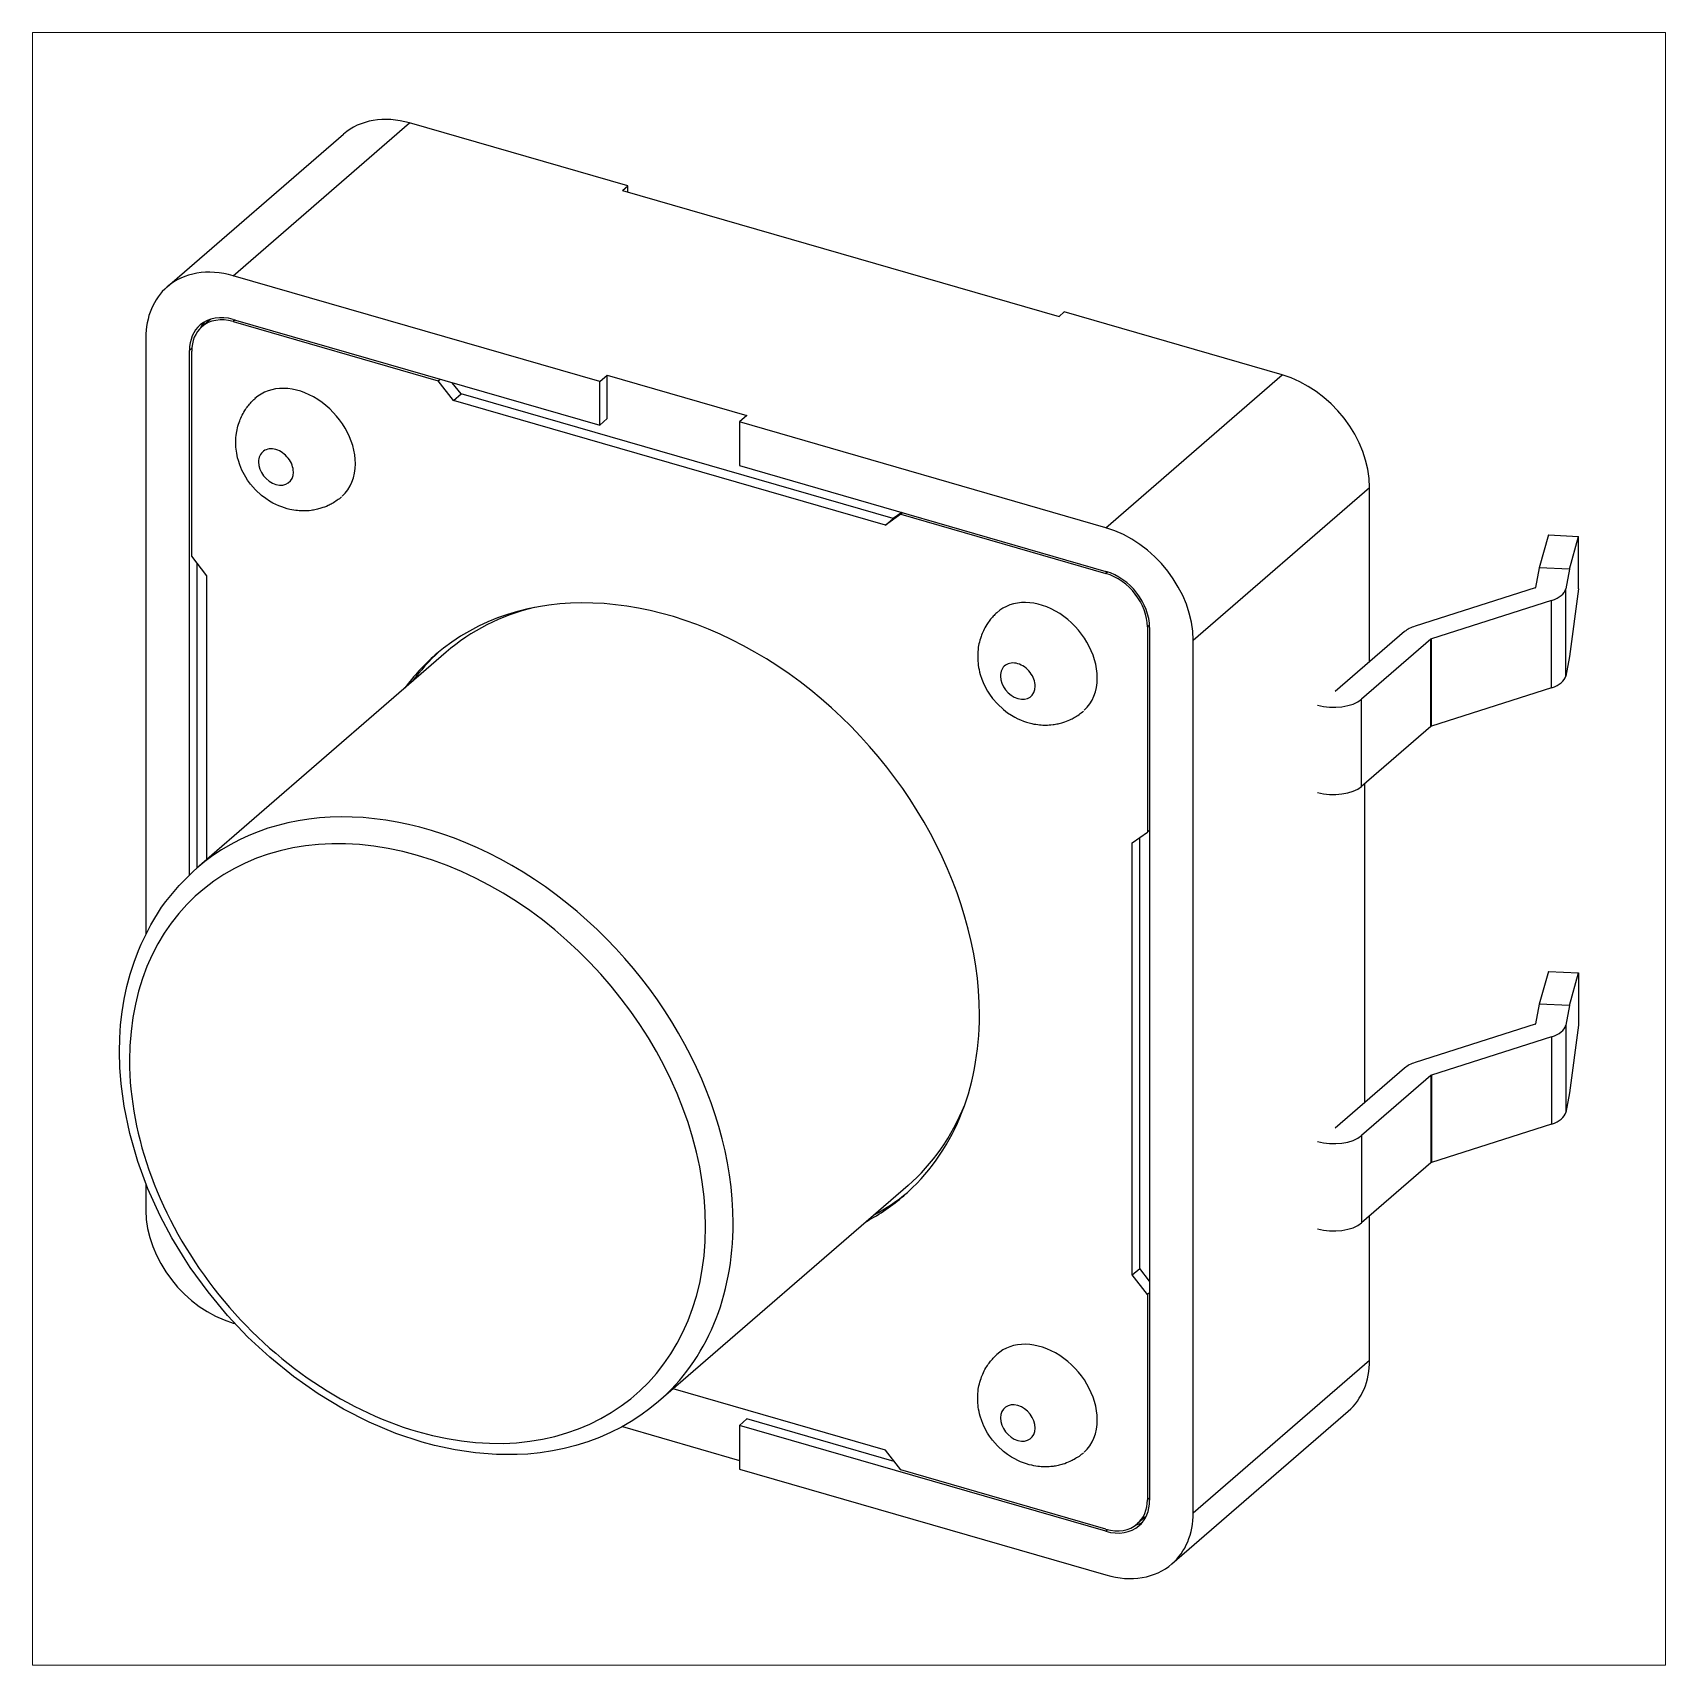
# Paper-space layout 'Layout1' of a CAD drawing. Header units: millimetres. Extents: x 0 to 16.2, y 0 to 16.2.
# The model-space entities are those that its viewports show. They can reach past a viewport. Long polylines and large blocks are cut down to what shows.
import ezdxf

# ---------------------------------------------------------------- set-up
doc = ezdxf.new("R2010")
doc.units = ezdxf.units.MM
doc.layers.add('MAIN-1', color=7, linetype='Continuous')

msp = doc.modelspace()

# ---------------------------------------------------------------- linework, layer by layer
at = {"layer": 'MAIN-1', "color": 18, "linetype": 'Continuous', "lineweight": 25, "true_color": 0x000000}
for points in [[(1.989, 13.789), (3.739, 15.305)], [(5.904, 14.68), (3.739, 15.305)], [(1.335, 13.679), (3.085, 15.195)], [(5.854, 14.636), (5.904, 14.68)], [(5.854, 14.636), (10.184, 13.386)], [(5.904, 14.622), (5.904, 14.68)], [(5.626, 12.739), (1.989, 13.789)], [(1.753, 13.347), (1.678, 13.282)], [(1.989, 13.356), (5.626, 12.306)], [(2.008, 13.351), (1.989, 13.334)], [(1.989, 13.334), (4.024, 12.747)], [(10.184, 13.386), (10.234, 13.43)], [(12.399, 12.805), (10.234, 13.43)], [(1.123, 13.173), (1.123, 7.256)], [(1.579, 13.068), (1.556, 13.048)], [(1.556, 7.844), (1.556, 13.048)], [(1.578, 11.007), (1.578, 13.042)], [(5.626, 12.739), (5.701, 12.804)], [(5.701, 12.804), (7.087, 12.404)], [(5.701, 12.371), (5.701, 12.804)], [(10.649, 11.289), (12.399, 12.805)], [(4.024, 12.747), (4.043, 12.763)], [(4.176, 12.552), (4.024, 12.747)], [(4.251, 12.617), (4.164, 12.728)], [(5.626, 12.306), (5.626, 12.739)], [(2.12, 12.474), (2.128, 12.485)], [(2.128, 12.485), (2.136, 12.496)], [(2.136, 12.496), (2.144, 12.506)], [(2.144, 12.506), (2.152, 12.516)], [(2.152, 12.516), (2.16, 12.525)], [(2.16, 12.525), (2.169, 12.535)], [(2.169, 12.535), (2.177, 12.544)], [(2.177, 12.544), (2.186, 12.552)], [(2.186, 12.552), (2.195, 12.561)], [(2.195, 12.561), (2.204, 12.569)], [(2.204, 12.569), (2.213, 12.577)], [(4.176, 12.552), (4.251, 12.617)], [(8.463, 11.314), (4.176, 12.552)], [(8.538, 11.379), (4.251, 12.617)], [(2.037, 12.298), (2.043, 12.316)], [(2.043, 12.316), (2.048, 12.333)], [(2.048, 12.333), (2.054, 12.348)], [(2.054, 12.348), (2.06, 12.363)], [(2.06, 12.363), (2.066, 12.377)], [(2.066, 12.377), (2.072, 12.391)], [(2.072, 12.391), (2.08, 12.407)], [(2.08, 12.407), (2.088, 12.422)], [(2.088, 12.422), (2.096, 12.437)], [(2.096, 12.437), (2.105, 12.452)], [(2.105, 12.452), (2.113, 12.463)], [(2.113, 12.463), (2.12, 12.474)], [(5.626, 12.306), (5.701, 12.371)], [(7.087, 12.404), (7.012, 12.339)], [(7.012, 12.339), (7.012, 11.906)], [(10.649, 11.289), (7.012, 12.339)], [(2.016, 12.16), (2.017, 12.183)], [(2.016, 12.136), (2.016, 12.16)], [(2.017, 12.183), (2.019, 12.205)], [(2.019, 12.205), (2.022, 12.227)], [(2.022, 12.227), (2.025, 12.244)], [(2.025, 12.244), (2.028, 12.26)], [(2.028, 12.26), (2.032, 12.279)], [(2.032, 12.279), (2.037, 12.298)], [(2.016, 12.113), (2.016, 12.136)], [(2.017, 12.088), (2.016, 12.113)], [(2.019, 12.069), (2.017, 12.088)], [(2.021, 12.049), (2.019, 12.069)], [(2.025, 12.028), (2.021, 12.049)], [(2.029, 12.006), (2.025, 12.028)], [(2.034, 11.982), (2.029, 12.006)], [(2.041, 11.957), (2.034, 11.982)], [(2.056, 11.912), (2.041, 11.957)], [(2.077, 11.86), (2.056, 11.912)], [(2.114, 11.791), (2.077, 11.86)], [(7.012, 11.906), (10.649, 10.856)], [(2.133, 11.761), (2.114, 11.791)], [(2.163, 11.72), (2.133, 11.761)], [(2.211, 11.665), (2.163, 11.72)], [(2.272, 11.609), (2.211, 11.665)], [(11.515, 10.173), (13.265, 11.689)], [(13.265, 9.957), (13.265, 11.689)], [(2.313, 11.578), (2.272, 11.609)], [(2.351, 11.553), (2.313, 11.578)], [(2.384, 11.534), (2.351, 11.553)], [(2.413, 11.519), (2.384, 11.534)], [(2.441, 11.507), (2.413, 11.519)], [(2.471, 11.495), (2.441, 11.507)], [(2.931, 11.509), (2.914, 11.501)], [(2.942, 11.514), (2.931, 11.509)], [(2.952, 11.519), (2.942, 11.514)], [(2.962, 11.524), (2.952, 11.519)], [(2.972, 11.53), (2.962, 11.524)], [(2.985, 11.537), (2.972, 11.53)], [(2.997, 11.545), (2.985, 11.537)], [(3.009, 11.552), (2.997, 11.545)], [(3.021, 11.561), (3.009, 11.552)], [(3.032, 11.569), (3.021, 11.561)], [(3.043, 11.577), (3.032, 11.569)], [(3.054, 11.586), (3.043, 11.577)], [(3.064, 11.595), (3.054, 11.586)], [(2.5, 11.485), (2.471, 11.495)], [(2.526, 11.477), (2.5, 11.485)], [(2.552, 11.471), (2.526, 11.477)], [(2.573, 11.466), (2.552, 11.471)], [(2.593, 11.463), (2.573, 11.466)], [(2.611, 11.461), (2.593, 11.463)], [(2.628, 11.459), (2.611, 11.461)], [(2.645, 11.457), (2.628, 11.459)], [(2.661, 11.456), (2.645, 11.457)], [(2.678, 11.456), (2.661, 11.456)], [(2.693, 11.456), (2.678, 11.456)], [(2.709, 11.456), (2.693, 11.456)], [(2.724, 11.457), (2.709, 11.456)], [(2.743, 11.458), (2.724, 11.457)], [(2.762, 11.461), (2.743, 11.458)], [(2.775, 11.462), (2.762, 11.461)], [(2.788, 11.464), (2.775, 11.462)], [(2.801, 11.467), (2.788, 11.464)], [(2.813, 11.469), (2.801, 11.467)], [(2.825, 11.472), (2.813, 11.469)], [(2.837, 11.475), (2.825, 11.472)], [(2.848, 11.478), (2.837, 11.475)], [(2.86, 11.482), (2.848, 11.478)], [(2.878, 11.488), (2.86, 11.482)], [(2.897, 11.494), (2.878, 11.488)], [(2.914, 11.501), (2.897, 11.494)], [(8.614, 11.422), (8.463, 11.314)], [(8.463, 11.314), (8.538, 11.379)], [(8.624, 11.441), (8.538, 11.379)], [(8.633, 11.438), (8.614, 11.422)], [(8.614, 11.422), (10.649, 10.834)], [(15.039, 11.217), (14.948, 10.892)], [(15.039, 11.217), (15.338, 11.203)], [(15.247, 10.878), (15.338, 11.203)], [(15.338, 10.683), (15.338, 11.203)], [(1.729, 10.811), (1.578, 11.007)], [(1.631, 7.913), (1.631, 10.938)], [(14.948, 10.892), (14.912, 10.696)], [(15.247, 10.878), (14.948, 10.892)], [(15.247, 10.878), (15.211, 10.682)], [(1.729, 7.998), (1.729, 10.811)], [(10.668, 10.85), (10.649, 10.834)], [(14.909, 10.692), (13.718, 10.312)], [(15.07, 10.566), (13.879, 10.186)], [(15.07, 9.7), (15.07, 10.566)], [(15.211, 9.816), (15.211, 10.682)], [(15.338, 10.683), (15.247, 10.012)], [(9.497, 10.371), (9.489, 10.36)], [(9.505, 10.381), (9.497, 10.371)], [(9.513, 10.391), (9.505, 10.381)], [(9.522, 10.4), (9.513, 10.391)], [(9.53, 10.41), (9.522, 10.4)], [(9.539, 10.419), (9.53, 10.41)], [(9.547, 10.427), (9.539, 10.419)], [(9.556, 10.436), (9.547, 10.427)], [(9.565, 10.444), (9.556, 10.436)], [(9.574, 10.452), (9.565, 10.444)], [(9.41, 10.208), (9.404, 10.191)], [(9.415, 10.223), (9.41, 10.208)], [(9.421, 10.238), (9.415, 10.223)], [(9.427, 10.252), (9.421, 10.238)], [(9.433, 10.266), (9.427, 10.252)], [(9.441, 10.282), (9.433, 10.266)], [(9.449, 10.297), (9.441, 10.282)], [(9.458, 10.312), (9.449, 10.297)], [(9.466, 10.327), (9.458, 10.312)], [(9.474, 10.338), (9.466, 10.327)], [(9.481, 10.349), (9.474, 10.338)], [(9.489, 10.36), (9.481, 10.349)], [(11.082, 10.322), (11.061, 10.304)], [(11.061, 10.304), (11.061, 8.269)], [(11.082, 10.298), (11.082, 1.638)], [(13.613, 10.258), (12.925, 9.662)], [(4.103, 10.054), (1.628, 7.91)], [(9.379, 10.058), (9.377, 10.035)], [(9.381, 10.08), (9.379, 10.058)], [(9.383, 10.102), (9.381, 10.08)], [(9.386, 10.119), (9.383, 10.102)], [(9.389, 10.135), (9.386, 10.119)], [(9.394, 10.154), (9.389, 10.135)], [(9.398, 10.173), (9.394, 10.154)], [(9.404, 10.191), (9.398, 10.173)], [(11.515, 1.513), (11.515, 10.173)], [(13.873, 10.183), (13.185, 9.587)], [(13.873, 9.317), (13.873, 10.183)], [(13.879, 9.32), (13.879, 10.186)], [(9.377, 10.035), (9.377, 10.011)], [(9.377, 10.011), (9.377, 9.988)], [(9.377, 9.988), (9.379, 9.963)], [(9.379, 9.963), (9.38, 9.944)], [(9.38, 9.944), (9.383, 9.924)], [(9.383, 9.924), (9.386, 9.903)], [(9.386, 9.903), (9.39, 9.881)], [(15.247, 10.012), (15.211, 9.816)], [(9.39, 9.881), (9.396, 9.857)], [(9.396, 9.857), (9.402, 9.832)], [(9.402, 9.832), (9.417, 9.787)], [(9.417, 9.787), (9.439, 9.735)], [(9.439, 9.735), (9.475, 9.666)], [(9.475, 9.666), (9.494, 9.636)], [(9.494, 9.636), (9.524, 9.595)], [(9.524, 9.595), (9.572, 9.54)], [(13.185, 8.721), (13.185, 9.587)], [(15.07, 9.7), (13.879, 9.32)], [(9.572, 9.54), (9.633, 9.484)], [(9.633, 9.484), (9.674, 9.453)], [(9.674, 9.453), (9.712, 9.428)], [(9.712, 9.428), (9.745, 9.409)], [(9.745, 9.409), (9.774, 9.394)], [(10.313, 9.394), (10.323, 9.399)], [(10.323, 9.399), (10.333, 9.405)], [(10.333, 9.405), (10.346, 9.412)], [(10.346, 9.412), (10.358, 9.42)], [(10.358, 9.42), (10.37, 9.427)], [(10.37, 9.427), (10.382, 9.436)], [(10.382, 9.436), (10.393, 9.444)], [(10.393, 9.444), (10.404, 9.452)], [(10.404, 9.452), (10.415, 9.461)], [(10.415, 9.461), (10.425, 9.47)], [(9.774, 9.394), (9.802, 9.382)], [(9.802, 9.382), (9.832, 9.37)], [(9.832, 9.37), (9.861, 9.36)], [(9.861, 9.36), (9.888, 9.352)], [(9.888, 9.352), (9.913, 9.346)], [(9.913, 9.346), (9.934, 9.341)], [(9.934, 9.341), (9.954, 9.338)], [(9.954, 9.338), (9.972, 9.336)], [(9.972, 9.336), (9.989, 9.334)], [(9.989, 9.334), (10.006, 9.332)], [(10.006, 9.332), (10.023, 9.331)], [(10.023, 9.331), (10.039, 9.331)], [(10.039, 9.331), (10.054, 9.331)], [(10.054, 9.331), (10.07, 9.331)], [(10.07, 9.331), (10.085, 9.332)], [(10.085, 9.332), (10.104, 9.333)], [(10.104, 9.333), (10.124, 9.336)], [(10.124, 9.336), (10.137, 9.337)], [(10.137, 9.337), (10.149, 9.339)], [(10.149, 9.339), (10.162, 9.342)], [(10.162, 9.342), (10.174, 9.344)], [(10.174, 9.344), (10.186, 9.347)], [(10.186, 9.347), (10.198, 9.35)], [(10.198, 9.35), (10.21, 9.353)], [(10.21, 9.353), (10.221, 9.357)], [(10.221, 9.357), (10.24, 9.363)], [(10.24, 9.363), (10.258, 9.369)], [(10.258, 9.369), (10.275, 9.376)], [(10.275, 9.376), (10.292, 9.384)], [(10.292, 9.384), (10.303, 9.389)], [(10.303, 9.389), (10.313, 9.394)], [(13.873, 9.317), (13.185, 8.721)], [(13.215, 8.747), (13.215, 5.583)], [(10.909, 8.161), (11.061, 8.269)], [(11.061, 8.269), (11.082, 8.288)], [(10.909, 3.875), (10.909, 8.161)], [(10.984, 3.939), (10.984, 8.215)], [(1.453, 7.739), (1.596, 7.882)], [(1.596, 7.882), (1.628, 7.91)], [(1.322, 7.581), (1.453, 7.739)], [(1.171, 7.347), (1.28, 7.522)], [(1.28, 7.522), (1.322, 7.581)], [(1.076, 7.158), (1.171, 7.347)], [(1.049, 7.093), (1.076, 7.158)], [(0.968, 6.86), (1.006, 6.979)], [(1.006, 6.979), (1.049, 7.093)], [(0.935, 6.737), (0.968, 6.86)], [(15.039, 6.886), (14.948, 6.562)], [(15.039, 6.886), (15.338, 6.873)], [(15.247, 6.548), (15.338, 6.873)], [(15.338, 6.873), (15.338, 6.353)], [(0.908, 6.61), (0.935, 6.737)], [(0.873, 6.357), (0.888, 6.485)], [(0.888, 6.485), (0.908, 6.61)], [(14.948, 6.562), (14.912, 6.365)], [(15.247, 6.548), (14.948, 6.562)], [(15.247, 6.548), (15.211, 6.352)], [(0.864, 6.225), (0.873, 6.357)], [(14.909, 6.362), (13.718, 5.982)], [(15.211, 6.352), (15.211, 5.486)], [(15.338, 6.353), (15.247, 5.682)], [(0.861, 6.089), (0.864, 6.225)], [(15.07, 6.236), (13.879, 5.856)], [(15.07, 6.236), (15.07, 5.37)], [(0.865, 5.932), (0.861, 6.089)], [(0.878, 5.772), (0.865, 5.932)], [(13.613, 5.927), (12.925, 5.332)], [(13.873, 5.852), (13.185, 5.257)], [(13.873, 5.852), (13.873, 4.986)], [(13.879, 5.856), (13.879, 4.99)], [(0.908, 5.548), (0.878, 5.772)], [(15.247, 5.682), (15.211, 5.486)], [(0.964, 5.276), (0.908, 5.548)], [(15.07, 5.37), (13.879, 4.99)], [(1.044, 5), (0.964, 5.276)], [(13.185, 5.257), (13.185, 4.391)], [(1.144, 4.73), (1.044, 5)], [(13.873, 4.986), (13.185, 4.391)], [(1.123, 4.781), (1.123, 4.513)], [(1.265, 4.461), (1.144, 4.73)], [(8.686, 4.762), (6.211, 2.619)], [(1.382, 4.242), (1.265, 4.461)], [(13.265, 3.028), (13.265, 4.46)], [(1.512, 4.027), (1.382, 4.242)], [(1.564, 3.948), (1.512, 4.027)], [(1.74, 3.705), (1.564, 3.948)], [(10.909, 3.875), (10.984, 3.939)], [(11.082, 3.813), (10.984, 3.939)], [(11.061, 3.679), (10.909, 3.875)], [(1.933, 3.473), (1.74, 3.705)], [(11.082, 3.698), (11.061, 3.679)], [(11.061, 3.679), (11.061, 1.644)], [(2.136, 3.258), (1.933, 3.473)], [(1.989, 3.397), (2.006, 3.392)], [(2.352, 3.057), (2.136, 3.258)], [(9.556, 3.075), (9.565, 3.083)], [(9.565, 3.083), (9.574, 3.091)], [(2.588, 2.866), (2.352, 3.057)], [(9.433, 2.905), (9.441, 2.921)], [(9.441, 2.921), (9.449, 2.936)], [(9.449, 2.936), (9.458, 2.951)], [(9.458, 2.951), (9.466, 2.965)], [(9.466, 2.965), (9.474, 2.977)], [(9.474, 2.977), (9.481, 2.988)], [(9.481, 2.988), (9.489, 2.999)], [(9.489, 2.999), (9.497, 3.009)], [(9.497, 3.009), (9.505, 3.019)], [(9.505, 3.019), (9.513, 3.029)], [(9.513, 3.029), (9.522, 3.039)], [(9.522, 3.039), (9.53, 3.048)], [(9.53, 3.048), (9.539, 3.057)], [(9.539, 3.057), (9.547, 3.066)], [(9.547, 3.066), (9.556, 3.075)], [(11.515, 1.513), (13.265, 3.028)], [(2.833, 2.694), (2.588, 2.866)], [(9.383, 2.741), (9.386, 2.757)], [(9.386, 2.757), (9.389, 2.774)], [(9.389, 2.774), (9.394, 2.793)], [(9.394, 2.793), (9.398, 2.811)], [(9.398, 2.811), (9.404, 2.83)], [(9.404, 2.83), (9.41, 2.847)], [(9.41, 2.847), (9.415, 2.862)], [(9.415, 2.862), (9.421, 2.877)], [(9.421, 2.877), (9.427, 2.891)], [(9.427, 2.891), (9.433, 2.905)], [(3.084, 2.542), (2.833, 2.694)], [(6.21, 2.619), (6.124, 2.548)], [(8.463, 2.134), (6.354, 2.743)], [(9.377, 2.674), (9.379, 2.697)], [(9.377, 2.65), (9.377, 2.674)], [(9.377, 2.626), (9.377, 2.65)], [(9.379, 2.602), (9.377, 2.626)], [(9.379, 2.697), (9.381, 2.719)], [(9.38, 2.583), (9.379, 2.602)], [(9.381, 2.719), (9.383, 2.741)], [(3.339, 2.412), (3.084, 2.542)], [(6.034, 2.482), (5.939, 2.42)], [(6.124, 2.548), (6.034, 2.482)], [(7.012, 2.38), (7.087, 2.445)], [(8.549, 2.023), (7.087, 2.445)], [(9.383, 2.563), (9.38, 2.583)], [(9.386, 2.542), (9.383, 2.563)], [(9.39, 2.52), (9.386, 2.542)], [(9.396, 2.496), (9.39, 2.52)], [(9.402, 2.471), (9.396, 2.496)], [(9.417, 2.426), (9.402, 2.471)], [(11.304, 1.007), (13.054, 2.522)], [(3.602, 2.301), (3.339, 2.412)], [(3.864, 2.214), (3.602, 2.301)], [(5.734, 2.309), (5.623, 2.261)], [(5.841, 2.363), (5.734, 2.309)], [(5.939, 2.42), (5.841, 2.363)], [(5.851, 2.369), (7.012, 2.033)], [(10.649, 1.33), (7.012, 2.38)], [(7.012, 2.38), (7.012, 1.947)], [(9.439, 2.374), (9.417, 2.426)], [(9.475, 2.305), (9.439, 2.374)], [(9.494, 2.275), (9.475, 2.305)], [(9.524, 2.234), (9.494, 2.275)], [(3.987, 2.181), (3.864, 2.214)], [(4.192, 2.137), (3.987, 2.181)], [(4.393, 2.108), (4.192, 2.137)], [(4.603, 2.092), (4.393, 2.108)], [(5.036, 2.11), (4.912, 2.097)], [(5.157, 2.128), (5.036, 2.11)], [(5.274, 2.151), (5.157, 2.128)], [(5.388, 2.18), (5.274, 2.151)], [(5.508, 2.218), (5.388, 2.18)], [(5.623, 2.261), (5.508, 2.218)], [(8.614, 1.939), (8.463, 2.134)], [(9.572, 2.179), (9.524, 2.234)], [(9.633, 2.123), (9.572, 2.179)], [(9.674, 2.091), (9.633, 2.123)], [(10.425, 2.108), (10.415, 2.1)], [(4.806, 2.092), (4.603, 2.092)], [(4.912, 2.097), (4.806, 2.092)], [(7.012, 1.947), (10.649, 0.897)], [(9.712, 2.066), (9.674, 2.091)], [(9.745, 2.048), (9.712, 2.066)], [(9.774, 2.033), (9.745, 2.048)], [(9.802, 2.02), (9.774, 2.033)], [(9.832, 2.008), (9.802, 2.02)], [(9.861, 1.999), (9.832, 2.008)], [(9.888, 1.991), (9.861, 1.999)], [(9.913, 1.985), (9.888, 1.991)], [(9.934, 1.98), (9.913, 1.985)], [(9.954, 1.977), (9.934, 1.98)], [(9.972, 1.974), (9.954, 1.977)], [(9.989, 1.972), (9.972, 1.974)], [(10.006, 1.971), (9.989, 1.972)], [(10.023, 1.97), (10.006, 1.971)], [(10.039, 1.97), (10.023, 1.97)], [(10.054, 1.97), (10.039, 1.97)], [(10.07, 1.97), (10.054, 1.97)], [(10.085, 1.971), (10.07, 1.97)], [(10.104, 1.972), (10.085, 1.971)], [(10.124, 1.974), (10.104, 1.972)], [(10.137, 1.976), (10.124, 1.974)], [(10.149, 1.978), (10.137, 1.976)], [(10.162, 1.981), (10.149, 1.978)], [(10.174, 1.983), (10.162, 1.981)], [(10.186, 1.986), (10.174, 1.983)], [(10.198, 1.989), (10.186, 1.986)], [(10.21, 1.992), (10.198, 1.989)], [(10.221, 1.995), (10.21, 1.992)], [(10.24, 2.001), (10.221, 1.995)], [(10.258, 2.008), (10.24, 2.001)], [(10.275, 2.015), (10.258, 2.008)], [(10.292, 2.023), (10.275, 2.015)], [(10.303, 2.028), (10.292, 2.023)], [(10.313, 2.033), (10.303, 2.028)], [(10.323, 2.038), (10.313, 2.033)], [(10.333, 2.044), (10.323, 2.038)], [(10.346, 2.051), (10.333, 2.044)], [(10.358, 2.058), (10.346, 2.051)], [(10.37, 2.066), (10.358, 2.058)], [(10.382, 2.074), (10.37, 2.066)], [(10.393, 2.083), (10.382, 2.074)], [(10.404, 2.091), (10.393, 2.083)], [(10.415, 2.1), (10.404, 2.091)], [(10.649, 1.351), (8.614, 1.939)], [(11.082, 1.663), (11.061, 1.644)], [(11.035, 1.469), (10.96, 1.404)], [(10.669, 1.346), (10.649, 1.33)]]:
    msp.add_lwpolyline(points, dxfattribs=at)
for points in [[(3.739, 15.305), (3.488, 15.377), (3.249, 15.337), (3.085, 15.195)], [(1.989, 13.789), (1.738, 13.862), (1.499, 13.821), (1.335, 13.679)], [(1.335, 13.679), (1.198, 13.561), (1.123, 13.381), (1.123, 13.173)], [(1.662, 13.301), (1.594, 13.242), (1.556, 13.152), (1.556, 13.048)], [(1.989, 13.356), (1.864, 13.392), (1.744, 13.372), (1.662, 13.301)], [(1.702, 13.33), (1.687, 13.312), (1.674, 13.291), (1.664, 13.269)], [(1.989, 13.334), (1.87, 13.369), (1.756, 13.35), (1.678, 13.282)], [(1.768, 13.359), (1.763, 13.355), (1.758, 13.351), (1.753, 13.347)], [(1.678, 13.282), (1.613, 13.226), (1.578, 13.141), (1.578, 13.042)], [(13.265, 11.689), (13.265, 12.167), (12.878, 12.667), (12.399, 12.805)], [(3.072, 11.602), (3.156, 11.679), (3.202, 11.792), (3.202, 11.924)], [(11.515, 10.173), (11.515, 10.651), (11.128, 11.151), (10.649, 11.289)], [(11.082, 10.298), (11.082, 10.537), (10.889, 10.787), (10.649, 10.856)], [(11.061, 10.304), (11.061, 10.532), (10.877, 10.769), (10.649, 10.834)], [(14.909, 10.692), (14.911, 10.693), (14.912, 10.694), (14.912, 10.696)], [(15.07, 10.566), (15.15, 10.592), (15.203, 10.634), (15.211, 10.682)], [(4.976, 10.496), (4.645, 10.416), (4.349, 10.266), (4.103, 10.054)], [(13.718, 10.312), (13.675, 10.299), (13.639, 10.28), (13.613, 10.258)], [(4.033, 10.059), (3.935, 9.969), (3.846, 9.87), (3.766, 9.762)], [(13.879, 10.186), (13.877, 10.185), (13.874, 10.184), (13.873, 10.183)], [(3.995, 10.027), (3.883, 9.929), (3.781, 9.819), (3.691, 9.697)], [(10.433, 9.477), (10.517, 9.554), (10.563, 9.667), (10.563, 9.799)], [(15.07, 9.7), (15.15, 9.726), (15.203, 9.768), (15.211, 9.816)], [(12.748, 9.529), (12.901, 9.484), (13.097, 9.511), (13.185, 9.587)], [(13.879, 9.32), (13.877, 9.319), (13.874, 9.318), (13.873, 9.317)], [(12.748, 8.663), (12.901, 8.618), (13.097, 8.645), (13.185, 8.721)], [(8.643, 4.659), (9.127, 5.078), (9.394, 5.716), (9.394, 6.455)], [(14.909, 6.362), (14.911, 6.363), (14.912, 6.364), (14.912, 6.365)], [(15.07, 6.236), (15.15, 6.262), (15.203, 6.304), (15.211, 6.352)], [(13.718, 5.982), (13.675, 5.969), (13.639, 5.95), (13.613, 5.927)], [(13.879, 5.856), (13.877, 5.855), (13.874, 5.854), (13.873, 5.852)], [(8.686, 4.762), (8.931, 4.975), (9.122, 5.246), (9.248, 5.563)], [(15.07, 5.37), (15.15, 5.396), (15.203, 5.438), (15.211, 5.486)], [(12.748, 5.198), (12.901, 5.154), (13.097, 5.18), (13.185, 5.257)], [(13.879, 4.99), (13.877, 4.989), (13.874, 4.988), (13.873, 4.986)], [(8.274, 4.406), (8.407, 4.477), (8.53, 4.562), (8.643, 4.659)], [(8.349, 4.471), (8.467, 4.534), (8.578, 4.608), (8.68, 4.692)], [(1.123, 4.513), (1.123, 4.035), (1.511, 3.535), (1.989, 3.397)], [(6.21, 2.619), (6.688, 3.032), (6.95, 3.661), (6.95, 4.389)], [(12.748, 4.332), (12.901, 4.288), (13.097, 4.314), (13.185, 4.391)], [(13.054, 2.522), (13.19, 2.641), (13.265, 2.82), (13.265, 3.028)], [(10.433, 2.116), (10.517, 2.192), (10.563, 2.306), (10.563, 2.437)], [(10.96, 1.404), (11.025, 1.46), (11.061, 1.545), (11.061, 1.644)], [(10.977, 1.385), (11.045, 1.444), (11.082, 1.534), (11.082, 1.638)], [(11.035, 1.469), (11.04, 1.473), (11.045, 1.477), (11.05, 1.482)], [(11.304, 1.007), (11.44, 1.125), (11.515, 1.305), (11.515, 1.513)], [(10.649, 1.351), (10.769, 1.317), (10.882, 1.336), (10.96, 1.404)], [(10.649, 1.33), (10.775, 1.294), (10.895, 1.314), (10.977, 1.385)], [(10.945, 1.392), (10.969, 1.399), (10.991, 1.408), (11.011, 1.421)], [(10.649, 0.897), (10.901, 0.824), (11.14, 0.864), (11.304, 1.007)]]:
    msp.add_open_spline(points, degree=3, dxfattribs=at)
for points, knots in [([(3.202, 11.924), (3.202, 12.161), (3.053, 12.416), (2.83, 12.561), (2.606, 12.705), (2.357, 12.709), (2.205, 12.57)], [0, 0, 0, 0, 1, 1, 1, 2, 2, 2, 2]), ([(2.587, 11.841), (2.587, 11.887), (2.569, 11.936), (2.536, 11.978), (2.504, 12.02), (2.46, 12.051), (2.414, 12.064), (2.368, 12.078), (2.324, 12.072), (2.291, 12.049), (2.259, 12.026), (2.24, 11.987), (2.24, 11.941)], [0, 0, 0, 0, 1, 1, 1, 2, 2, 2, 3, 3, 3, 4, 4, 4, 4]), ([(2.24, 11.941), (2.24, 11.846), (2.318, 11.746), (2.414, 11.718), (2.509, 11.69), (2.587, 11.746), (2.587, 11.841)], [0, 0, 0, 0, 1, 1, 1, 2, 2, 2, 2]), ([(9.394, 6.455), (9.394, 7.739), (8.596, 9.118), (7.393, 9.914), (6.191, 10.709), (4.836, 10.754), (3.995, 10.027)], [0, 0, 0, 0, 1, 1, 1, 2, 2, 2, 2]), ([(10.563, 9.799), (10.563, 10.036), (10.414, 10.291), (10.191, 10.436), (9.967, 10.58), (9.718, 10.584), (9.566, 10.445)], [0, 0, 0, 0, 1, 1, 1, 2, 2, 2, 2]), ([(9.948, 9.716), (9.948, 9.762), (9.93, 9.811), (9.897, 9.853), (9.865, 9.895), (9.821, 9.926), (9.775, 9.939), (9.729, 9.953), (9.685, 9.947), (9.652, 9.924), (9.62, 9.901), (9.602, 9.862), (9.602, 9.816)], [0, 0, 0, 0, 1, 1, 1, 2, 2, 2, 3, 3, 3, 4, 4, 4, 4]), ([(9.602, 9.816), (9.602, 9.721), (9.679, 9.621), (9.775, 9.593), (9.871, 9.565), (9.948, 9.621), (9.948, 9.716)], [0, 0, 0, 0, 1, 1, 1, 2, 2, 2, 2]), ([(6.95, 4.389), (6.95, 5.655), (6.164, 7.014), (4.978, 7.799), (3.792, 8.583), (2.457, 8.628), (1.628, 7.91)], [0, 0, 0, 0, 1, 1, 1, 2, 2, 2, 2]), ([(6.677, 4.353), (6.677, 5.931), (5.398, 7.58), (3.819, 8.036), (2.241, 8.491), (0.961, 7.581), (0.961, 6.003)], [0, 0, 0, 0, 1, 1, 1, 2, 2, 2, 2]), ([(0.961, 6.003), (0.961, 5.245), (1.263, 4.431), (1.798, 3.74), (2.334, 3.05), (3.061, 2.539), (3.819, 2.32), (5.398, 1.864), (6.677, 2.775), (6.677, 4.353)], [0, 0, 0, 0, 1, 1, 1, 2, 2, 2, 3, 3, 3, 3]), ([(10.563, 2.437), (10.563, 2.675), (10.414, 2.929), (10.191, 3.074), (9.967, 3.219), (9.718, 3.223), (9.566, 3.084)], [0, 0, 0, 0, 1, 1, 1, 2, 2, 2, 2]), ([(9.948, 2.355), (9.948, 2.451), (9.871, 2.551), (9.775, 2.578), (9.679, 2.606), (9.602, 2.551), (9.602, 2.455)], [0, 0, 0, 0, 1, 1, 1, 2, 2, 2, 2]), ([(9.602, 2.455), (9.602, 2.359), (9.679, 2.259), (9.775, 2.232), (9.871, 2.204), (9.948, 2.259), (9.948, 2.355)], [0, 0, 0, 0, 1, 1, 1, 2, 2, 2, 2])]:
    msp.add_open_spline(points, degree=3, knots=knots, dxfattribs=at)

psp = doc.layouts.get("Layout1")

# ---------------------------------------------------------------- viewports
at = {"layer": '0'}
psp.add_viewport(center=(8.1, 8.101), size=(16.2, 16.2014), view_center_point=(8.1, 8.101), view_height=16.2014, dxfattribs=at)

doc.saveas('drawing.dxf')
